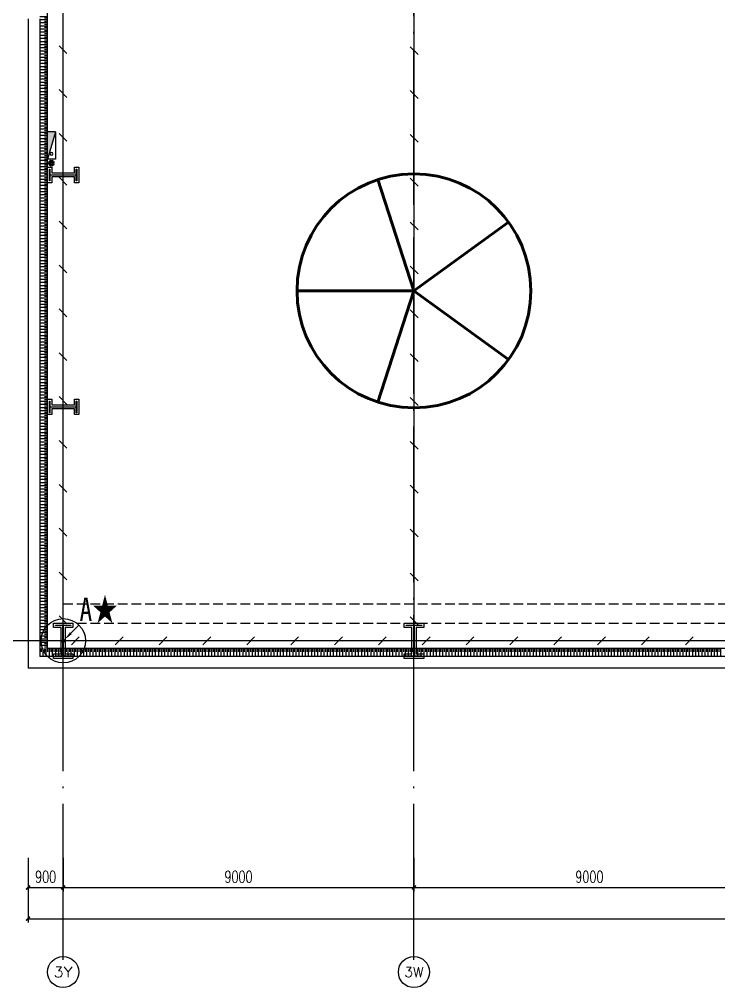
# Model space of a CAD drawing. Extents: x -1396510 to 1250330, y -1892470 to 1623980.
# Drawn here: x -313977 to -296038, y -1655320 to -1630485 of the extents above; entities that cross this region are included whole.
import ezdxf
from ezdxf.enums import TextEntityAlignment as Align

# ---------------------------------------------------------------- set-up
doc = ezdxf.new("R2010")
doc.units = 0
doc.header["$LTSCALE"] = 1000
doc.header["$MEASUREMENT"] = 0
for name, pattern in [('CENTER2', [1.125, 0.75, -0.125, 0.125, -0.125]), ('DASH', [0.35, 0.25, -0.1]), ('DOTE', [2.42, 2, -0.2, 0.02, -0.2])]:
    doc.linetypes.add(name, pattern=pattern)
doc.layers.get('Defpoints').update_dxf_attribs({"color": 210})
for name, color, linetype in [('99平面图例外参$0$A-HATCH-2', 251, 'Continuous'), ('A-AXIS-D', 1, 'Continuous'), ('A-AXIS-DOTE', 14, 'DOTE'), ('A-HATCH-2', 251, 'Continuous'), ('A-LIN-V', 9, 'Continuous'), ('A-WINDOW', 140, 'Continuous'), ('AS-COLN', 6, 'Continuous'), ('AS-WALL', 40, 'Continuous'), ('LWIRE', 4, 'Continuous'), ('SB_ZF消火栓', 10, 'Continuous'), ('SB_ZF消火栓M', 10, 'Continuous'), ('SHTLN', 4, 'Continuous'), ('TEL_TEXT', 7, 'Continuous'), ('WIRE-接地', 4, 'Continuous'), ('WIRE-照明', 1, 'Continuous')]:
    doc.layers.add(name, color=color, linetype=linetype)
doc.layers.add('A-云线2', color=3, linetype='Continuous', plot=False)
doc.layers.add('LG-ZF消防', color=1, linetype='Continuous', lineweight=60)
doc.styles.add('-宋体', font='', dxfattribs={"width": 0.8})
doc.styles.add('_TCH_AXIS', font='COMPLEX', dxfattribs={"bigfont": 'GBCBIG'})
doc.styles.add('_TCH_DIM_T3', font='SIMPLEX', dxfattribs={"width": 0.705882, "bigfont": 'GBCBIG'})
doc.styles.get("Standard").update_dxf_attribs({"font": 'gbenor.shx', "bigfont": 'gbcbig.shx'})
doc.styles.get('-宋体').set_extended_font_data('SimSun')
doc.dimstyles.new('_TCH_ARCH&&100', dxfattribs={"dimtxt": 297.5, "dimasz": 100, "dimexe": 100, "dimexo": 100, "dimgap": 126.25, "dimtad": 1, "dimdec": 0, "dimzin": 0, "dimdsep": 46, "dimtxsty": '_TCH_DIM_T3', "dimblk": 'ARCHTICK', "dimcen": 0.09, "dimclrt": 7, "dimazin": 2, "dimtfac": 1, "dimtdec": 0, "dimtix": 1, "dimtmove": 2, "dimatfit": 3, "dimfxl": 0, "dimtolj": 1, "dimtzin": 0, "dimarcsym": 0})

# ---------------------------------------------------------------- blocks, each defined once
blk = doc.blocks.new('4324324')
at = {"layer": 'A-HATCH-2', "color": 8, "linetype": 'DASH'}
for p, q in [((-312854, 549870), (-138054, 549870)), ((-312854, 549370), (-138054, 549370))]:
    blk.add_line(p, q, dxfattribs=at)
blk = doc.blocks.new('w4324324')
at = {"layer": 'A-HATCH-2', "color": 0, "lineweight": 60}
for q in [(-1694760, 686605), (-1697614, 684532), (-1691907, 684532), (-1696524, 681178), (-1692997, 681178)]:
    blk.add_line((-1694760, 683605), q, dxfattribs=at)
blk.add_circle((-1694760, 683605), 3000, dxfattribs=at)
blk = doc.blocks.new('342343')
at = {"layer": 'A-LIN-V', "color": 8}
blk.add_blockref('w4324324', (1030710, 103556), dxfattribs=at)
blk = doc.blocks.new('w42343243')
at = {"layer": 'A-HATCH-2', "color": 8}
blk.add_lwpolyline([(-165104, 621070), (-164604, 621070), (-164604, 620958), (-164800, 620958), (-164800, 620282), (-164604, 620282), (-164604, 620170), (-165104, 620170), (-165104, 620282), (-164908, 620282), (-164908, 620958), (-165104, 620958)], close=True, dxfattribs=at)
at = {"layer": 'AS-COLN', "color": 3}
blk.add_lwpolyline([(-165054, 621020), (-164654, 621020), (-164654, 621008), (-164850, 621008), (-164850, 620232), (-164654, 620232), (-164654, 620220), (-165054, 620220), (-165054, 620232), (-164858, 620232), (-164858, 621008), (-165054, 621008)], close=True, dxfattribs=at)
blk = doc.blocks.new('nt66')
at = {"layer": 'A-HATCH-2', "color": 8}
blk.add_lwpolyline([(-195840, 766870), (-195440, 766870), (-195440, 766758), (-195586, 766758), (-195586, 766182), (-195440, 766182), (-195440, 766070), (-195840, 766070), (-195840, 766182), (-195694, 766182), (-195694, 766758), (-195840, 766758)], close=True, dxfattribs=at)
at = {"layer": 'AS-COLN'}
blk.add_lwpolyline([(-195790, 766820), (-195490, 766820), (-195490, 766808), (-195636, 766808), (-195636, 766132), (-195490, 766132), (-195490, 766120), (-195790, 766120), (-195790, 766132), (-195644, 766132), (-195644, 766808), (-195790, 766808)], close=True, dxfattribs=at)
blk = doc.blocks.new('42343')
at = {"rotation": 270}
for p in [(-1079324, 365230), (-1079324, 359280)]:
    blk.add_blockref('nt66', p, dxfattribs=at)
at = {"layer": 'A-WINDOW'}
for p in [(-148000, -71700), (-139000, -71700)]:
    blk.add_blockref('w42343243', p, dxfattribs=at)
blk = doc.blocks.new('A$C5D961328')
at = {"layer": 'SB_ZF消火栓'}
blk.add_hatch(color=256, dxfattribs=at).paths.add_polyline_path([(0, 40), (700, 40), (700, 240)])
for p, q in [((700, 240), (0, 240)), ((0, 240), (0, 40)), ((700, 240), (0, 40)), ((0, 40), (700, 40)), ((700, 240), (700, 40))]:
    blk.add_line(p, q, dxfattribs=at)
at = {"layer": 'SB_ZF消火栓', "color": 1}
blk.add_circle((140, 140), 32.5, dxfattribs=at)
blk = doc.blocks.new('we42342343234')
at = {"layer": 'LG-ZF消防'}
blk.add_circle((-313154, 561170), 50, dxfattribs=at)
at = {"layer": 'SB_ZF消火栓M', "xscale": -1, "rotation": 270}
blk.add_blockref('A$C5D961328', (-313294, 561270), dxfattribs=at)
blk = doc.blocks.new('_ArchTick')
at = {"color": 0, "linetype": 'ByBlock', "const_width": 0.4}
blk.add_lwpolyline([(-0.5, -0.5), (0.5, 0.5)], dxfattribs=at)
blk = doc.blocks.new('*D5798')
at = {"layer": 'A-AXIS-D', "color": 0, "lineweight": -2, "transparency": 16777216}
for p, q in [((-900, -77370), (-900, -78228)), ((0, -77370), (0, -78228)), ((-900, -78128), (0, -78128))]:
    blk.add_line(p, q, dxfattribs=at)
at = {"layer": 'Defpoints', "color": 0, "transparency": 16777216}
for p in [(-900, -77270), (0, -77270), (0, -78128)]:
    blk.add_point(p, dxfattribs=at)
at = {"layer": 'A-AXIS-D', "color": 0, "lineweight": -2, "transparency": 16777216, "xscale": 100, "yscale": 100, "zscale": 100, "rotation": 180}
blk.add_blockref('_ArchTick', (-900, -78128), dxfattribs=at)
at = {"layer": 'A-AXIS-D', "color": 0, "lineweight": -2, "transparency": 16777216, "xscale": 100, "yscale": 100, "zscale": 100}
blk.add_blockref('_ArchTick', (0, -78128), dxfattribs=at)
at = {"layer": 'A-AXIS-D', "color": 7, "transparency": 16777216, "insert": (-450, -77853), "char_height": 297.5, "attachment_point": 5, "style": '_TCH_DIM_T3'}
blk.add_mtext('\\A1;900', dxfattribs=at)
blk = doc.blocks.new('*D5799')
at = {"layer": 'A-AXIS-D', "color": 0, "lineweight": -2, "transparency": 16777216}
for p, q in [((0, -77370), (0, -78228)), ((9000, -77370), (9000, -78228)), ((0, -78128), (9000, -78128))]:
    blk.add_line(p, q, dxfattribs=at)
at = {"layer": 'Defpoints', "color": 0, "transparency": 16777216}
for p in [(0, -77270), (9000, -77270), (9000, -78128)]:
    blk.add_point(p, dxfattribs=at)
at = {"layer": 'A-AXIS-D', "color": 0, "lineweight": -2, "transparency": 16777216, "xscale": 100, "yscale": 100, "zscale": 100, "rotation": 180}
blk.add_blockref('_ArchTick', (0, -78128), dxfattribs=at)
at = {"layer": 'A-AXIS-D', "color": 0, "lineweight": -2, "transparency": 16777216, "xscale": 100, "yscale": 100, "zscale": 100}
blk.add_blockref('_ArchTick', (9000, -78128), dxfattribs=at)
at = {"layer": 'A-AXIS-D', "color": 7, "transparency": 16777216, "insert": (4500, -77853), "char_height": 297.5, "attachment_point": 5, "style": '_TCH_DIM_T3'}
blk.add_mtext('\\A1;9000', dxfattribs=at)
blk = doc.blocks.new('*D5800')
at = {"layer": 'A-AXIS-D', "color": 0, "lineweight": -2, "transparency": 16777216}
for p, q in [((9000, -77370), (9000, -78228)), ((18000, -77370), (18000, -78228)), ((9000, -78128), (18000, -78128))]:
    blk.add_line(p, q, dxfattribs=at)
at = {"layer": 'Defpoints', "color": 0, "transparency": 16777216}
for p in [(9000, -77270), (18000, -77270), (18000, -78128)]:
    blk.add_point(p, dxfattribs=at)
at = {"layer": 'A-AXIS-D', "color": 0, "lineweight": -2, "transparency": 16777216, "xscale": 100, "yscale": 100, "zscale": 100, "rotation": 180}
blk.add_blockref('_ArchTick', (9000, -78128), dxfattribs=at)
at = {"layer": 'A-AXIS-D', "color": 0, "lineweight": -2, "transparency": 16777216, "xscale": 100, "yscale": 100, "zscale": 100}
blk.add_blockref('_ArchTick', (18000, -78128), dxfattribs=at)
at = {"layer": 'A-AXIS-D', "color": 7, "transparency": 16777216, "insert": (13500, -77853), "char_height": 297.5, "attachment_point": 5, "style": '_TCH_DIM_T3'}
blk.add_mtext('\\A1;9000', dxfattribs=at)
blk = doc.blocks.new('*D5830')
at = {"layer": 'A-AXIS-D', "color": 0, "lineweight": -2, "transparency": 16777216}
for p, q in [((-900, -77470), (-900, -79028)), ((184800, -77470), (184800, -79028)), ((-900, -78928), (184800, -78928))]:
    blk.add_line(p, q, dxfattribs=at)
at = {"layer": 'Defpoints', "color": 0, "transparency": 16777216}
for p in [(-900, -77370), (184800, -77370), (184800, -78928)]:
    blk.add_point(p, dxfattribs=at)
at = {"layer": 'A-AXIS-D', "color": 0, "lineweight": -2, "transparency": 16777216, "xscale": 100, "yscale": 100, "zscale": 100, "rotation": 180}
blk.add_blockref('_ArchTick', (-900, -78928), dxfattribs=at)
at = {"layer": 'A-AXIS-D', "color": 0, "lineweight": -2, "transparency": 16777216, "xscale": 100, "yscale": 100, "zscale": 100}
blk.add_blockref('_ArchTick', (184800, -78928), dxfattribs=at)
at = {"layer": 'A-AXIS-D', "color": 7, "transparency": 16777216, "insert": (91950, -78653), "char_height": 297.5, "attachment_point": 5, "style": '_TCH_DIM_T3'}
blk.add_mtext('\\A1;185700', dxfattribs=at)
blk = doc.blocks.new('99平面图例外参$0$$LinePat$填挖边坡')
at = {"color": 0}
for p, q in [((0, 0), (0, -1500)), ((300, 0), (300, -600))]:
    blk.add_line(p, q, dxfattribs=at)
at = {"layer": 'Defpoints', "color": 0}
blk.add_point((600, 0), dxfattribs=at)
blk = doc.blocks.new('$TelecSys$00000008')
blk.add_line((0.4, 0.4), (-0.4, -0.4))
blk = doc.blocks.new('$TelecSys$00000078')
for p, q in [((1.15, 1.15), (0.55, 0.55)), ((0.104, 0.104), (0.104, 0.104)), ((-0.104, -0.104), (-0.104, -0.104))]:
    blk.add_line(p, q)
at = {"const_width": 0.142}
blk.add_lwpolyline([(-0.071, 0, 1), (0.071, 0, 1)], format="xyb", close=True, dxfattribs=at)
blk.add_solid([(0.62, 0.48), (0.48, 0.62), (0.1, 0.1)])
at = {"width": 0.8, "flags": 9}
blk.add_attdef('A', (0, 0), '', height=0.00002, dxfattribs=at)
blk = doc.blocks.new('世赫3#厂房一层0821')
at = {"layer": 'A-AXIS-D'}
for centre in [(0, -80296), (9000, -80296)]:
    blk.add_circle(centre, 400, dxfattribs=at)
at = {"layer": 'A-AXIS-DOTE', "color": 8, "ltscale": 2}
for p, q in [((0, -79980), (0, 6235)), ((9000, -79980), (9000, 5504)), ((190814.2, -71800), (-5155.8, -71800))]:
    blk.add_line(p, q, dxfattribs=at)
at = {"layer": 'A-LIN-V'}
for p, q in [((-400, -72000.1), (-400, -53465.8)), ((30800, -72000.1), (-400, -72000.1))]:
    blk.add_line(p, q, dxfattribs=at)
at = {"layer": 'AS-WALL'}
for p, q in [((-900, -55850), (-900, -72500.1)), ((-600, -55850), (-600, -72200.1)), ((31400, -72200.1), (-600, -72200.1)), ((31700, -72500.1), (-900, -72500.1))]:
    blk.add_line(p, q, dxfattribs=at)
at = {"layer": '99平面图例外参$0$A-HATCH-2', "color": 203, "yscale": 0.1333333333333333, "zscale": 0.1333333333333333}
for p, xscale, rotation in [((-400, -55792.6), 0.1337246376890766, 270.0000000008202), ((-400, -55872.9), 0.1337246376890766, 270.0000000008202), ((-400, -55953.1), 0.1337246376890766, 270.0000000008202), ((-400, -56033.3), 0.1337246376890766, 270.0000000008202), ((-400, -56113.6), 0.1337246376890766, 270.0000000008202), ((-400, -56193.8), 0.1337246376890766, 270.0000000008202), ((-400, -56274), 0.1337246376890766, 270.0000000008202), ((-400, -56354.3), 0.1337246376890766, 270.0000000008202), ((-400, -56434.5), 0.1337246376890766, 270.0000000008202), ((-400, -56514.7), 0.1337246376890766, 270.0000000008202), ((-400, -56595), 0.1337246376890766, 270.0000000008202), ((-400, -56675.2), 0.1337246376890766, 270.0000000008202), ((-400, -56755.4), 0.1337246376890766, 270.0000000008202), ((-400, -56835.7), 0.1337246376890766, 270.0000000008202), ((-400, -56915.9), 0.1337246376890766, 270.0000000008202), ((-400, -56996.1), 0.1337246376890766, 270.0000000008202), ((-400, -57076.4), 0.1337246376890766, 270.0000000008202), ((-400, -57156.6), 0.1337246376890766, 270.0000000008202), ((-400, -57236.9), 0.1337246376890766, 270.0000000008202), ((-400, -57317.1), 0.1337246376890766, 270.0000000008202), ((-400, -57397.3), 0.1337246376890766, 270.0000000008202), ((-400, -57477.6), 0.1337246376890766, 270.0000000008202), ((-400, -57557.8), 0.1337246376890766, 270.0000000008202), ((-400, -57638), 0.1337246376890766, 270.0000000008202), ((-400, -57718.3), 0.1337246376890766, 270.0000000008202), ((-400, -57798.5), 0.1337246376890766, 270.0000000008202), ((-400, -57878.7), 0.1337246376890766, 270.0000000008202), ((-400, -57959), 0.1337246376890766, 270.0000000008202), ((-400, -58039.2), 0.1337246376890766, 270.0000000008202), ((-400, -58119.4), 0.1337246376890766, 270.0000000008202), ((-400, -58199.7), 0.1337246376890766, 270.0000000008202), ((-400, -58279.9), 0.1337246376890766, 270.0000000008202), ((-400, -58360.1), 0.1337246376890766, 270.0000000008202), ((-400, -58440.4), 0.1337246376890766, 270.0000000008202), ((-400, -58520.6), 0.1337246376890766, 270.0000000008202), ((-400, -58600.8), 0.1337246376890766, 270.0000000008202), ((-400, -58681.1), 0.1337246376890766, 270.0000000008202), ((-400, -58761.3), 0.1337246376890766, 270.0000000008202), ((-400, -58841.5), 0.1337246376890766, 270.0000000008202), ((-400, -58921.8), 0.1337246376890766, 270.0000000008202), ((-400, -59002), 0.1337246376890766, 270.0000000008202), ((-400, -59082.3), 0.1337246376890766, 270.0000000008202), ((-400, -59162.5), 0.1337246376890766, 270.0000000008202), ((-400, -59242.7), 0.1337246376890766, 270.0000000008202), ((-400, -59323), 0.1337246376890766, 270.0000000008202), ((-400, -59403.2), 0.1337246376890766, 270.0000000008202), ((-400, -59483.4), 0.1337246376890766, 270.0000000008202), ((-400, -59563.7), 0.1337246376890766, 270.0000000008202), ((-400, -59643.9), 0.1337246376890766, 270.0000000008202), ((-400, -59724.1), 0.1337246376890766, 270.0000000008202), ((-400, -59804.4), 0.1337246376890766, 270.0000000008202), ((-400, -59884.6), 0.1337246376890766, 270.0000000008202), ((-400, -59964.8), 0.1337246376890766, 270.0000000008202), ((-400, -60045.1), 0.1337246376890766, 270.0000000008202), ((-400, -60125.3), 0.1337246376890766, 270.0000000008202), ((-400, -60205.5), 0.1337246376890766, 270.0000000008202), ((-400, -60285.8), 0.1337246376890766, 270.0000000008202), ((-400, -60366), 0.1337246376890766, 270.0000000008202), ((-400, -60446.2), 0.1337246376890766, 270.0000000008202), ((-400, -60526.5), 0.1337246376890766, 270.0000000008202), ((-400, -60606.7), 0.1337246376890766, 270.0000000008202), ((-400, -60686.9), 0.1337246376890766, 270.0000000008202), ((-400, -60767.2), 0.1337246376890766, 270.0000000008202), ((-400, -60847.4), 0.1337246376890766, 270.0000000008202), ((-400, -60927.7), 0.1337246376890766, 270.0000000008202), ((-400, -61007.9), 0.1337246376890766, 270.0000000008202), ((-400, -61088.1), 0.1337246376890766, 270.0000000008202), ((-400, -61168.4), 0.1337246376890766, 270.0000000008202), ((-400, -61248.6), 0.1337246376890766, 270.0000000008202), ((-400, -61328.8), 0.1337246376890766, 270.0000000008202), ((-400, -61409.1), 0.1337246376890766, 270.0000000008202), ((-400, -61489.3), 0.1337246376890766, 270.0000000008202), ((-400, -61569.5), 0.1337246376890766, 270.0000000008202), ((-400, -61649.8), 0.1337246376890766, 270.0000000008202), ((-400, -61730), 0.1337246376890766, 270.0000000008202), ((-400, -61810.2), 0.1337246376890766, 270.0000000008202), ((-400, -61890.5), 0.1337246376890766, 270.0000000008202), ((-400, -61970.7), 0.1337246376890766, 270.0000000008202), ((-400, -62050.9), 0.1337246376890766, 270.0000000008202), ((-400, -62131.2), 0.1337246376890766, 270.0000000008202), ((-400, -62211.4), 0.1337246376890766, 270.0000000008202), ((-400, -62291.6), 0.1337246376890766, 270.0000000008202), ((-400, -62371.9), 0.1337246376890766, 270.0000000008202), ((-400, -62452.1), 0.1337246376890766, 270.0000000008202), ((-400, -62532.3), 0.1337246376890766, 270.0000000008202), ((-400, -62612.6), 0.1337246376890766, 270.0000000008202), ((-400, -62692.8), 0.1337246376890766, 270.0000000008202), ((-400, -62773.1), 0.1337246376890766, 270.0000000008202), ((-400, -62853.3), 0.1337246376890766, 270.0000000008202), ((-400, -62933.5), 0.1337246376890766, 270.0000000008202), ((-400, -63013.8), 0.1337246376890766, 270.0000000008202), ((-400, -63094), 0.1337246376890766, 270.0000000008202), ((-400, -63174.2), 0.1337246376890766, 270.0000000008202), ((-400, -63254.5), 0.1337246376890766, 270.0000000008202), ((-400, -63334.7), 0.1337246376890766, 270.0000000008202), ((-400, -63414.9), 0.1337246376890766, 270.0000000008202), ((-400, -63495.2), 0.1337246376890766, 270.0000000008202), ((-400, -63575.4), 0.1337246376890766, 270.0000000008202), ((-400, -63655.6), 0.1337246376890766, 270.0000000008202), ((-400, -63735.9), 0.1337246376890766, 270.0000000008202), ((-400, -63816.1), 0.1337246376890766, 270.0000000008202), ((-400, -63896.3), 0.1337246376890766, 270.0000000008202), ((-400, -63976.6), 0.1337246376890766, 270.0000000008202), ((-400, -64056.8), 0.1337246376890766, 270.0000000008202), ((-400, -64137), 0.1337246376890766, 270.0000000008202), ((-400, -64217.3), 0.1337246376890766, 270.0000000008202), ((-400, -64297.5), 0.1337246376890766, 270.0000000008202), ((-400, -64377.7), 0.1337246376890766, 270.0000000008202), ((-400, -64458), 0.1337246376890766, 270.0000000008202), ((-400, -64538.2), 0.1337246376890766, 270.0000000008202), ((-400, -64618.5), 0.1337246376890766, 270.0000000008202), ((-400, -64698.7), 0.1337246376890766, 270.0000000008202), ((-400, -64778.9), 0.1337246376890766, 270.0000000008202), ((-400, -64859.2), 0.1337246376890766, 270.0000000008202), ((-400, -64939.4), 0.1337246376890766, 270.0000000008202), ((-400, -65019.6), 0.1337246376890766, 270.0000000008202), ((-400, -65099.9), 0.1337246376890766, 270.0000000008202), ((-400, -65180.1), 0.1337246376890766, 270.0000000008202), ((-400, -65260.3), 0.1337246376890766, 270.0000000008202), ((-400, -65340.6), 0.1337246376890766, 270.0000000008202), ((-400, -65420.8), 0.1337246376890766, 270.0000000008202), ((-400, -65501), 0.1337246376890766, 270.0000000008202), ((-400, -65581.3), 0.1337246376890766, 270.0000000008202), ((-400, -65661.5), 0.1337246376890766, 270.0000000008202), ((-400, -65741.7), 0.1337246376890766, 270.0000000008202), ((-400, -65822), 0.1337246376890766, 270.0000000008202), ((-400, -65902.2), 0.1337246376890766, 270.0000000008202), ((-400, -65982.4), 0.1337246376890766, 270.0000000008202), ((-400, -66062.7), 0.1337246376890766, 270.0000000008202), ((-400, -66142.9), 0.1337246376890766, 270.0000000008202), ((-400, -66223.1), 0.1337246376890766, 270.0000000008202), ((-400, -66303.4), 0.1337246376890766, 270.0000000008202), ((-400, -66383.6), 0.1337246376890766, 270.0000000008202), ((-400, -66463.9), 0.1337246376890766, 270.0000000008202), ((-400, -66544.1), 0.1337246376890766, 270.0000000008202), ((-400, -66624.3), 0.1337246376890766, 270.0000000008202), ((-400, -66704.6), 0.1337246376890766, 270.0000000008202), ((-400, -66784.8), 0.1337246376890766, 270.0000000008202), ((-400, -66865), 0.1337246376890766, 270.0000000008202), ((-400, -66945.3), 0.1337246376890766, 270.0000000008202), ((-400, -67025.5), 0.1337246376890766, 270.0000000008202), ((-400, -67105.7), 0.1337246376890766, 270.0000000008202), ((-400, -67186), 0.1337246376890766, 270.0000000008202), ((-400, -67266.2), 0.1337246376890766, 270.0000000008202), ((-400, -67346.4), 0.1337246376890766, 270.0000000008202), ((-400, -67426.7), 0.1337246376890766, 270.0000000008202), ((-400, -67506.9), 0.1337246376890766, 270.0000000008202), ((-400, -67587.1), 0.1337246376890766, 270.0000000008202), ((-400, -67667.4), 0.1337246376890766, 270.0000000008202), ((-400, -67747.6), 0.1337246376890766, 270.0000000008202), ((-400, -67827.8), 0.1337246376890766, 270.0000000008202), ((-400, -67908.1), 0.1337246376890766, 270.0000000008202), ((-400, -67988.3), 0.1337246376890766, 270.0000000008202), ((-400, -68068.5), 0.1337246376890766, 270.0000000008202), ((-400, -68148.8), 0.1337246376890766, 270.0000000008202), ((-400, -68229), 0.1337246376890766, 270.0000000008202), ((-400, -68309.3), 0.1337246376890766, 270.0000000008202), ((-400, -68389.5), 0.1337246376890766, 270.0000000008202), ((-400, -68469.7), 0.1337246376890766, 270.0000000008202), ((-400, -68550), 0.1337246376890766, 270.0000000008202), ((-400, -68630.2), 0.1337246376890766, 270.0000000008202), ((-400, -68710.4), 0.1337246376890766, 270.0000000008202), ((-400, -68790.7), 0.1337246376890766, 270.0000000008202), ((-400, -68870.9), 0.1337246376890766, 270.0000000008202), ((-400, -68951.1), 0.1337246376890766, 270.0000000008202), ((-400, -69031.4), 0.1337246376890766, 270.0000000008202), ((-400, -69111.6), 0.1337246376890766, 270.0000000008202), ((-400, -69191.8), 0.1337246376890766, 270.0000000008202), ((-400, -69272.1), 0.1337246376890766, 270.0000000008202), ((-400, -69352.3), 0.1337246376890766, 270.0000000008202), ((-400, -69432.5), 0.1337246376890766, 270.0000000008202), ((-400, -69512.8), 0.1337246376890766, 270.0000000008202), ((-400, -69593), 0.1337246376890766, 270.0000000008202), ((-400, -69673.2), 0.1337246376890766, 270.0000000008202), ((-400, -69753.5), 0.1337246376890766, 270.0000000008202), ((-400, -69833.7), 0.1337246376890766, 270.0000000008202), ((-400, -69913.9), 0.1337246376890766, 270.0000000008202), ((-400, -69994.2), 0.1337246376890766, 270.0000000008202), ((-400, -70074.4), 0.1337246376890766, 270.0000000008202), ((-400, -70154.7), 0.1337246376890766, 270.0000000008202), ((-400, -70234.9), 0.1337246376890766, 270.0000000008202), ((-400, -70315.1), 0.1337246376890766, 270.0000000008202), ((-400, -70395.4), 0.1337246376890766, 270.0000000008202), ((-400, -70475.6), 0.1337246376890766, 270.0000000008202), ((-400, -70555.8), 0.1337246376890766, 270.0000000008202), ((-400, -70636.1), 0.1337246376890766, 270.0000000008202), ((-400, -70716.3), 0.1337246376890766, 270.0000000008202), ((-400, -70796.5), 0.1337246376890766, 270.0000000008202), ((-400, -70876.8), 0.1337246376890766, 270.0000000008202), ((-400, -70957), 0.1337246376890766, 270.0000000008202), ((-400, -71037.2), 0.1337246376890766, 270.0000000008202), ((-400, -71117.5), 0.1337246376890766, 270.0000000008202), ((-400, -71197.7), 0.1337246376890766, 270.0000000008202), ((-400, -71277.9), 0.1337246376890766, 270.0000000008202), ((-400, -71358.2), 0.1337246376890766, 270.0000000008202), ((-400, -71438.4), 0.1337246376890766, 270.0000000008202), ((-400, -71518.6), 0.1337246376890766, 270.0000000008202), ((-400, -71598.9), 0.1337246376890766, 270.0000000008202), ((-400, -71679.1), 0.1337246376890766, 270.0000000008202), ((-400, -71759.3), 0.1337246376890766, 270.0000000008202), ((-400, -71839.6), 0.1337246376890766, 270.0000000008202), ((-400, -71919.8), 0.1337246376890766, 270.0000000008202), ((-519.9, -72000.1), -0.1335034007147995, 9.563318506210876e-10), ((-439.8, -72000.1), -0.1335034007147995, 9.563318506210876e-10), ((-359.7, -72000.1), -0.1335034007147995, 9.563318506210876e-10), ((-279.6, -72000.1), -0.1335034007147995, 9.563318506210876e-10), ((-199.5, -72000.1), -0.1335034007147995, 9.563318506210876e-10), ((-119.4, -72000.1), -0.1335034007147995, 9.563318506210876e-10), ((-39.3, -72000.1), -0.1335034007147995, 9.563318506210876e-10), ((40.8, -72000.1), -0.1335034007147995, 9.563318506210876e-10), ((120.9, -72000.1), -0.1335034007147995, 9.563318506210876e-10), ((201, -72000.1), -0.1335034007147995, 9.563318506210876e-10), ((281.1, -72000.1), -0.1335034007147995, 9.563318506210876e-10), ((361.2, -72000.1), -0.1335034007147995, 9.563318506210876e-10), ((441.3, -72000.1), -0.1335034007147995, 9.563318506210876e-10), ((521.4, -72000.1), -0.1335034007147995, 9.563318506210876e-10), ((601.5, -72000.1), -0.1335034007147995, 9.563318506210876e-10), ((681.6, -72000.1), -0.1335034007147995, 9.563318506210876e-10), ((761.7, -72000.1), -0.1335034007147995, 9.563318506210876e-10), ((841.8, -72000.1), -0.1335034007147995, 9.563318506210876e-10), ((921.9, -72000.1), -0.1335034007147995, 9.563318506210876e-10), ((1002, -72000.1), -0.1335034007147995, 9.563318506210876e-10), ((1082.1, -72000.1), -0.1335034007147995, 9.563318506210876e-10), ((1162.2, -72000.1), -0.1335034007147995, 9.563318506210876e-10), ((1242.3, -72000.1), -0.1335034007147995, 9.563318506210876e-10), ((1322.4, -72000.1), -0.1335034007147995, 9.563318506210876e-10), ((1402.6, -72000.1), -0.1335034007147995, 9.563318506210876e-10), ((1482.7, -72000.1), -0.1335034007147995, 9.563318506210876e-10), ((1562.8, -72000.1), -0.1335034007147995, 9.563318506210876e-10), ((1642.9, -72000.1), -0.1335034007147995, 9.563318506210876e-10), ((1723, -72000.1), -0.1335034007147995, 9.563318506210876e-10), ((1803.1, -72000.1), -0.1335034007147995, 9.563318506210876e-10), ((1883.2, -72000.1), -0.1335034007147995, 9.563318506210876e-10), ((1963.3, -72000.1), -0.1335034007147995, 9.563318506210876e-10), ((2043.4, -72000.1), -0.1335034007147995, 9.563318506210876e-10), ((2123.5, -72000.1), -0.1335034007147995, 9.563318506210876e-10), ((2203.6, -72000.1), -0.1335034007147995, 9.563318506210876e-10), ((2283.7, -72000.1), -0.1335034007147995, 9.563318506210876e-10), ((2363.8, -72000.1), -0.1335034007147995, 9.563318506210876e-10), ((2443.9, -72000.1), -0.1335034007147995, 9.563318506210876e-10), ((2524, -72000.1), -0.1335034007147995, 9.563318506210876e-10), ((2604.1, -72000.1), -0.1335034007147995, 9.563318506210876e-10), ((2684.2, -72000.1), -0.1335034007147995, 9.563318506210876e-10), ((2764.3, -72000.1), -0.1335034007147995, 9.563318506210876e-10), ((2844.4, -72000.1), -0.1335034007147995, 9.563318506210876e-10), ((2924.5, -72000.1), -0.1335034007147995, 9.563318506210876e-10), ((3004.6, -72000.1), -0.1335034007147995, 9.563318506210876e-10), ((3084.7, -72000.1), -0.1335034007147995, 9.563318506210876e-10), ((3164.8, -72000.1), -0.1335034007147995, 9.563318506210876e-10), ((3244.9, -72000.1), -0.1335034007147995, 9.563318506210876e-10), ((3325, -72000.1), -0.1335034007147995, 9.563318506210876e-10), ((3405.1, -72000.1), -0.1335034007147995, 9.563318506210876e-10), ((3485.2, -72000.1), -0.1335034007147995, 9.563318506210876e-10), ((3565.3, -72000.1), -0.1335034007147995, 9.563318506210876e-10), ((3645.4, -72000.1), -0.1335034007147995, 9.563318506210876e-10), ((3725.5, -72000.1), -0.1335034007147995, 9.563318506210876e-10), ((3805.6, -72000.1), -0.1335034007147995, 9.563318506210876e-10), ((3885.7, -72000.1), -0.1335034007147995, 9.563318506210876e-10), ((3965.8, -72000.1), -0.1335034007147995, 9.563318506210876e-10), ((4045.9, -72000.1), -0.1335034007147995, 9.563318506210876e-10), ((4126, -72000.1), -0.1335034007147995, 9.563318506210876e-10), ((4206.1, -72000.1), -0.1335034007147995, 9.563318506210876e-10), ((4286.2, -72000.1), -0.1335034007147995, 9.563318506210876e-10), ((4366.3, -72000.1), -0.1335034007147995, 9.563318506210876e-10), ((4446.4, -72000.1), -0.1335034007147995, 9.563318506210876e-10), ((4526.5, -72000.1), -0.1335034007147995, 9.563318506210876e-10), ((4606.6, -72000.1), -0.1335034007147995, 9.563318506210876e-10), ((4686.7, -72000.1), -0.1335034007147995, 9.563318506210876e-10), ((4766.8, -72000.1), -0.1335034007147995, 9.563318506210876e-10), ((4846.9, -72000.1), -0.1335034007147995, 9.563318506210876e-10), ((4927, -72000.1), -0.1335034007147995, 9.563318506210876e-10), ((5007.1, -72000.1), -0.1335034007147995, 9.563318506210876e-10), ((5087.2, -72000.1), -0.1335034007147995, 9.563318506210876e-10), ((5167.3, -72000.1), -0.1335034007147995, 9.563318506210876e-10), ((5247.4, -72000.1), -0.1335034007147995, 9.563318506210876e-10), ((5327.6, -72000.1), -0.1335034007147995, 9.563318506210876e-10), ((5407.7, -72000.1), -0.1335034007147995, 9.563318506210876e-10), ((5487.8, -72000.1), -0.1335034007147995, 9.563318506210876e-10), ((5567.9, -72000.1), -0.1335034007147995, 9.563318506210876e-10), ((5648, -72000.1), -0.1335034007147995, 9.563318506210876e-10), ((5728.1, -72000.1), -0.1335034007147995, 9.563318506210876e-10), ((5808.2, -72000.1), -0.1335034007147995, 9.563318506210876e-10), ((5888.3, -72000.1), -0.1335034007147995, 9.563318506210876e-10), ((5968.4, -72000.1), -0.1335034007147995, 9.563318506210876e-10), ((6048.5, -72000.1), -0.1335034007147995, 9.563318506210876e-10), ((6128.6, -72000.1), -0.1335034007147995, 9.563318506210876e-10), ((6208.7, -72000.1), -0.1335034007147995, 9.563318506210876e-10), ((6288.8, -72000.1), -0.1335034007147995, 9.563318506210876e-10), ((6368.9, -72000.1), -0.1335034007147995, 9.563318506210876e-10), ((6449, -72000.1), -0.1335034007147995, 9.563318506210876e-10), ((6529.1, -72000.1), -0.1335034007147995, 9.563318506210876e-10), ((6609.2, -72000.1), -0.1335034007147995, 9.563318506210876e-10), ((6689.3, -72000.1), -0.1335034007147995, 9.563318506210876e-10), ((6769.4, -72000.1), -0.1335034007147995, 9.563318506210876e-10), ((6849.5, -72000.1), -0.1335034007147995, 9.563318506210876e-10), ((6929.6, -72000.1), -0.1335034007147995, 9.563318506210876e-10), ((7009.7, -72000.1), -0.1335034007147995, 9.563318506210876e-10), ((7089.8, -72000.1), -0.1335034007147995, 9.563318506210876e-10), ((7169.9, -72000.1), -0.1335034007147995, 9.563318506210876e-10), ((7250, -72000.1), -0.1335034007147995, 9.563318506210876e-10), ((7330.1, -72000.1), -0.1335034007147995, 9.563318506210876e-10), ((7410.2, -72000.1), -0.1335034007147995, 9.563318506210876e-10), ((7490.3, -72000.1), -0.1335034007147995, 9.563318506210876e-10), ((7570.4, -72000.1), -0.1335034007147995, 9.563318506210876e-10), ((7650.5, -72000.1), -0.1335034007147995, 9.563318506210876e-10), ((7730.6, -72000.1), -0.1335034007147995, 9.563318506210876e-10), ((7810.7, -72000.1), -0.1335034007147995, 9.563318506210876e-10), ((7890.8, -72000.1), -0.1335034007147995, 9.563318506210876e-10), ((7970.9, -72000.1), -0.1335034007147995, 9.563318506210876e-10), ((8051, -72000.1), -0.1335034007147995, 9.563318506210876e-10), ((8131.1, -72000.1), -0.1335034007147995, 9.563318506210876e-10), ((8211.2, -72000.1), -0.1335034007147995, 9.563318506210876e-10), ((8291.3, -72000.1), -0.1335034007147995, 9.563318506210876e-10), ((8371.4, -72000.1), -0.1335034007147995, 9.563318506210876e-10), ((8451.5, -72000.1), -0.1335034007147995, 9.563318506210876e-10), ((8531.6, -72000.1), -0.1335034007147995, 9.563318506210876e-10), ((8611.7, -72000.1), -0.1335034007147995, 9.563318506210876e-10), ((8691.8, -72000.1), -0.1335034007147995, 9.563318506210876e-10), ((8771.9, -72000.1), -0.1335034007147995, 9.563318506210876e-10), ((8852, -72000.1), -0.1335034007147995, 9.563318506210876e-10), ((8932.1, -72000.1), -0.1335034007147995, 9.563318506210876e-10), ((9012.2, -72000.1), -0.1335034007147995, 9.563318506210876e-10), ((9092.3, -72000.1), -0.1335034007147995, 9.563318506210876e-10), ((9172.4, -72000.1), -0.1335034007147995, 9.563318506210876e-10), ((9252.6, -72000.1), -0.1335034007147995, 9.563318506210876e-10), ((9332.7, -72000.1), -0.1335034007147995, 9.563318506210876e-10), ((9412.8, -72000.1), -0.1335034007147995, 9.563318506210876e-10), ((9492.9, -72000.1), -0.1335034007147995, 9.563318506210876e-10), ((9573, -72000.1), -0.1335034007147995, 9.563318506210876e-10), ((9653.1, -72000.1), -0.1335034007147995, 9.563318506210876e-10), ((9733.2, -72000.1), -0.1335034007147995, 9.563318506210876e-10), ((9813.3, -72000.1), -0.1335034007147995, 9.563318506210876e-10), ((9893.4, -72000.1), -0.1335034007147995, 9.563318506210876e-10), ((9973.5, -72000.1), -0.1335034007147995, 9.563318506210876e-10), ((10053.6, -72000.1), -0.1335034007147995, 9.563318506210876e-10), ((10133.7, -72000.1), -0.1335034007147995, 9.563318506210876e-10), ((10213.8, -72000.1), -0.1335034007147995, 9.563318506210876e-10), ((10293.9, -72000.1), -0.1335034007147995, 9.563318506210876e-10), ((10374, -72000.1), -0.1335034007147995, 9.563318506210876e-10), ((10454.1, -72000.1), -0.1335034007147995, 9.563318506210876e-10), ((10534.2, -72000.1), -0.1335034007147995, 9.563318506210876e-10), ((10614.3, -72000.1), -0.1335034007147995, 9.563318506210876e-10), ((10694.4, -72000.1), -0.1335034007147995, 9.563318506210876e-10), ((10774.5, -72000.1), -0.1335034007147995, 9.563318506210876e-10), ((10854.6, -72000.1), -0.1335034007147995, 9.563318506210876e-10), ((10934.7, -72000.1), -0.1335034007147995, 9.563318506210876e-10), ((11014.8, -72000.1), -0.1335034007147995, 9.563318506210876e-10), ((11094.9, -72000.1), -0.1335034007147995, 9.563318506210876e-10), ((11175, -72000.1), -0.1335034007147995, 9.563318506210876e-10), ((11255.1, -72000.1), -0.1335034007147995, 9.563318506210876e-10), ((11335.2, -72000.1), -0.1335034007147995, 9.563318506210876e-10), ((11415.3, -72000.1), -0.1335034007147995, 9.563318506210876e-10), ((11495.4, -72000.1), -0.1335034007147995, 9.563318506210876e-10), ((11575.5, -72000.1), -0.1335034007147995, 9.563318506210876e-10), ((11655.6, -72000.1), -0.1335034007147995, 9.563318506210876e-10), ((11735.7, -72000.1), -0.1335034007147995, 9.563318506210876e-10), ((11815.8, -72000.1), -0.1335034007147995, 9.563318506210876e-10), ((11895.9, -72000.1), -0.1335034007147995, 9.563318506210876e-10), ((11976, -72000.1), -0.1335034007147995, 9.563318506210876e-10), ((12056.1, -72000.1), -0.1335034007147995, 9.563318506210876e-10), ((12136.2, -72000.1), -0.1335034007147995, 9.563318506210876e-10), ((12216.3, -72000.1), -0.1335034007147995, 9.563318506210876e-10), ((12296.4, -72000.1), -0.1335034007147995, 9.563318506210876e-10), ((12376.5, -72000.1), -0.1335034007147995, 9.563318506210876e-10), ((12456.6, -72000.1), -0.1335034007147995, 9.563318506210876e-10), ((12536.7, -72000.1), -0.1335034007147995, 9.563318506210876e-10), ((12616.8, -72000.1), -0.1335034007147995, 9.563318506210876e-10), ((12696.9, -72000.1), -0.1335034007147995, 9.563318506210876e-10), ((12777, -72000.1), -0.1335034007147995, 9.563318506210876e-10), ((12857.1, -72000.1), -0.1335034007147995, 9.563318506210876e-10), ((12937.2, -72000.1), -0.1335034007147995, 9.563318506210876e-10), ((13017.3, -72000.1), -0.1335034007147995, 9.563318506210876e-10), ((13097.4, -72000.1), -0.1335034007147995, 9.563318506210876e-10), ((13177.6, -72000.1), -0.1335034007147995, 9.563318506210876e-10), ((13257.7, -72000.1), -0.1335034007147995, 9.563318506210876e-10), ((13337.8, -72000.1), -0.1335034007147995, 9.563318506210876e-10), ((13417.9, -72000.1), -0.1335034007147995, 9.563318506210876e-10), ((13498, -72000.1), -0.1335034007147995, 9.563318506210876e-10), ((13578.1, -72000.1), -0.1335034007147995, 9.563318506210876e-10), ((13658.2, -72000.1), -0.1335034007147995, 9.563318506210876e-10), ((13738.3, -72000.1), -0.1335034007147995, 9.563318506210876e-10), ((13818.4, -72000.1), -0.1335034007147995, 9.563318506210876e-10), ((13898.5, -72000.1), -0.1335034007147995, 9.563318506210876e-10), ((13978.6, -72000.1), -0.1335034007147995, 9.563318506210876e-10), ((14058.7, -72000.1), -0.1335034007147995, 9.563318506210876e-10), ((14138.8, -72000.1), -0.1335034007147995, 9.563318506210876e-10), ((14218.9, -72000.1), -0.1335034007147995, 9.563318506210876e-10), ((14299, -72000.1), -0.1335034007147995, 9.563318506210876e-10), ((14379.1, -72000.1), -0.1335034007147995, 9.563318506210876e-10), ((14459.2, -72000.1), -0.1335034007147995, 9.563318506210876e-10), ((14539.3, -72000.1), -0.1335034007147995, 9.563318506210876e-10), ((14619.4, -72000.1), -0.1335034007147995, 9.563318506210876e-10), ((14699.5, -72000.1), -0.1335034007147995, 9.563318506210876e-10), ((14779.6, -72000.1), -0.1335034007147995, 9.563318506210876e-10), ((14859.7, -72000.1), -0.1335034007147995, 9.563318506210876e-10), ((14939.8, -72000.1), -0.1335034007147995, 9.563318506210876e-10), ((15019.9, -72000.1), -0.1335034007147995, 9.563318506210876e-10), ((15100, -72000.1), -0.1335034007147995, 9.563318506210876e-10), ((15180.1, -72000.1), -0.1335034007147995, 9.563318506210876e-10), ((15260.2, -72000.1), -0.1335034007147995, 9.563318506210876e-10), ((15340.3, -72000.1), -0.1335034007147995, 9.563318506210876e-10), ((15420.4, -72000.1), -0.1335034007147995, 9.563318506210876e-10), ((15500.5, -72000.1), -0.1335034007147995, 9.563318506210876e-10), ((15580.6, -72000.1), -0.1335034007147995, 9.563318506210876e-10), ((15660.7, -72000.1), -0.1335034007147995, 9.563318506210876e-10), ((15740.8, -72000.1), -0.1335034007147995, 9.563318506210876e-10), ((15820.9, -72000.1), -0.1335034007147995, 9.563318506210876e-10), ((15901, -72000.1), -0.1335034007147995, 9.563318506210876e-10), ((15981.1, -72000.1), -0.1335034007147995, 9.563318506210876e-10), ((16061.2, -72000.1), -0.1335034007147995, 9.563318506210876e-10), ((16141.3, -72000.1), -0.1335034007147995, 9.563318506210876e-10), ((16221.4, -72000.1), -0.1335034007147995, 9.563318506210876e-10), ((16301.5, -72000.1), -0.1335034007147995, 9.563318506210876e-10), ((16381.6, -72000.1), -0.1335034007147995, 9.563318506210876e-10), ((16461.7, -72000.1), -0.1335034007147995, 9.563318506210876e-10), ((16541.8, -72000.1), -0.1335034007147995, 9.563318506210876e-10), ((16621.9, -72000.1), -0.1335034007147995, 9.563318506210876e-10), ((16702, -72000.1), -0.1335034007147995, 9.563318506210876e-10), ((16782.1, -72000.1), -0.1335034007147995, 9.563318506210876e-10), ((16862.2, -72000.1), -0.1335034007147995, 9.563318506210876e-10)]:
    blk.add_blockref('99平面图例外参$0$$LinePat$填挖边坡', p, dxfattribs=dict(at, xscale=xscale, rotation=rotation))
at = {"layer": 'A-LIN-V', "color": 8, "rotation": 90}
blk.add_blockref('342343', (796160.7, 601225), dxfattribs=at)
at = {"layer": 'A-WINDOW'}
for name in ['42343', '4324324']:
    blk.add_blockref(name, (312854.2, -620720), dxfattribs=at)
at = {"layer": 'SB_ZF消火栓'}
blk.add_blockref('we42342343234', (312854.2, -620720), dxfattribs=at)
at = {"layer": 'A-AXIS-D', "color": 7, "style": '_TCH_AXIS'}
for s, height, p, p2 in [('3Y', 270.86, (-245.1, -80431.5), (245.1, -80431.5)), ('3W', 255.29, (8750.8, -80423.7), (9249.2, -80423.7))]:
    blk.add_text(s, height=height, dxfattribs=at).set_placement(p, p2, align=Align.FIT)
at = {"layer": 'A-AXIS-D'}
for base, p1, p2, picture, middle in [((0, -78127.8), (-900, -77269.8), (0, -77269.8), '*D5798', (-450, -77852.8)), ((184800, -78927.8), (-900, -77369.8), (184800, -77369.8), '*D5830', (91950, -78652.8)), ((9000, -78127.8), (0, -77269.8), (9000, -77269.8), '*D5799', (4500, -77852.8)), ((18000, -78127.8), (9000, -77269.8), (18000, -77269.8), '*D5800', (13500, -77852.8))]:
    dim = blk.add_linear_dim(base=base, p1=p1, p2=p2, angle=0, dimstyle='_TCH_ARCH&&100', dxfattribs=at)
    dim.commit()
    dim.dimension.update_dxf_attribs({"geometry": picture, "text_midpoint": middle, "dimtype": 161})

msp = doc.modelspace()

# ---------------------------------------------------------------- linework, layer by layer
at = {"layer": 'WIRE-接地', "linetype": 'CENTER2', "const_width": 35}
for points in [[(-312858.2, -1646424), (-128850.2, -1646424), (-128850.2, -1574624), (-294858.2, -1574624)], [(-303850.2, -1646424), (-303850.2, -1610524)], [(-312858.2, -1628474), (-312858.2, -1646424)], [(-312850.2, -1646424), (-314350.2, -1646424)]]:
    msp.add_lwpolyline(points, dxfattribs=at)
at = {"layer": 'WIRE-照明', "color": 6, "linetype": 'Continuous'}
msp.add_circle((-312850.2, -1646424), 569.2, dxfattribs=at)

# ---------------------------------------------------------------- block references
at = {"layer": 'A-云线2'}
msp.add_blockref('世赫3#厂房一层0821', (-312854.2, -1574624), dxfattribs=at)
at = {"layer": 'LWIRE', "xscale": 350, "yscale": 350, "zscale": 350}
msp.add_blockref('$TelecSys$00000078', (-312850.2, -1646424), dxfattribs=at)
at = {"layer": 'SHTLN', "xscale": 250, "yscale": 250, "zscale": 250}
for p, rotation in [((-312858.2, -1631261.5), 270), ((-303850.2, -1631286.5), 89.99999999999982), ((-312858.2, -1632386.5), 270), ((-303850.2, -1632411.5), 89.99999999999982), ((-312858.2, -1633511.5), 270), ((-303850.2, -1633536.5), 89.99999999999982), ((-312858.2, -1634636.5), 270), ((-303850.2, -1634661.5), 89.99999999999982), ((-312858.2, -1635761.5), 270), ((-303850.2, -1635786.5), 89.99999999999982), ((-312858.2, -1636886.5), 270), ((-303850.2, -1636911.5), 89.99999999999982), ((-312858.2, -1638011.5), 270), ((-303850.2, -1638036.5), 89.99999999999982), ((-312858.2, -1639136.5), 270), ((-303850.2, -1639161.5), 89.99999999999982), ((-312858.2, -1640261.5), 270), ((-303850.2, -1640286.5), 89.99999999999982), ((-312858.2, -1641386.5), 270), ((-303850.2, -1641411.5), 89.99999999999982), ((-312858.2, -1642511.5), 270), ((-303850.2, -1642536.5), 89.99999999999982), ((-312858.2, -1643636.5), 270), ((-303850.2, -1643661.5), 89.99999999999982), ((-312858.2, -1644761.5), 270), ((-303850.2, -1644786.5), 89.99999999999982), ((-312858.2, -1645886.5), 270), ((-303850.2, -1645911.5), 89.99999999999982)]:
    msp.add_blockref('$TelecSys$00000008', p, dxfattribs=dict(at, rotation=rotation))
for p in [(-312541.7, -1646424), (-311416.7, -1646424), (-310291.7, -1646424), (-309166.7, -1646424), (-308041.7, -1646424), (-306916.7, -1646424), (-305791.7, -1646424), (-304666.7, -1646424), (-303541.7, -1646424), (-302416.7, -1646424), (-301291.7, -1646424), (-300166.7, -1646424), (-299041.7, -1646424), (-297916.7, -1646424), (-296791.7, -1646424)]:
    msp.add_blockref('$TelecSys$00000008', p, dxfattribs=at)

# ---------------------------------------------------------------- texts
at = {"layer": 'TEL_TEXT', "style": '-宋体', "width": 0.8}
msp.add_text('A★', height=600, dxfattribs=at).set_placement((-312434.4, -1645918.9))

doc.saveas('drawing.dxf')
